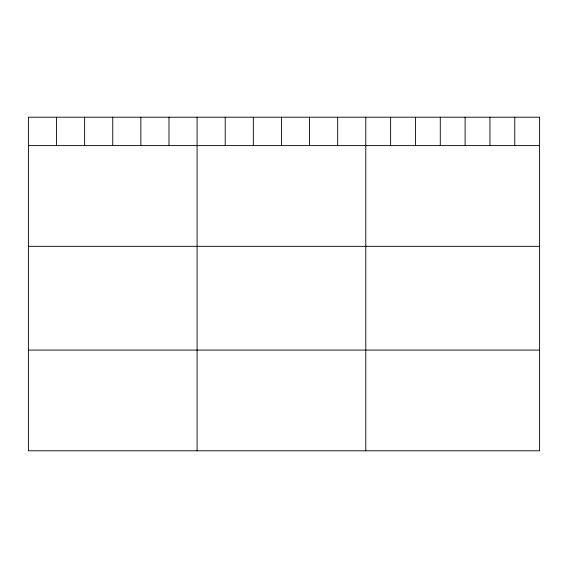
<?xml version="1.0" encoding="UTF-8"?>
<svg xmlns="http://www.w3.org/2000/svg" width="568" height="568" viewBox="0 0 568 568"><rect width="100%" height="100%" fill="white"/><g stroke="black" fill="none" stroke-linecap="round" stroke-linejoin="round"><path stroke-width="0.85" d="M28.4 145.607L539.6 145.607M28.4 246.32L539.6 246.32M28.4 350.087L539.6 350.087M514.771 117.207L514.771 145.607M489.943 117.207L489.943 145.607M465.114 117.207L465.114 145.607M440.278 117.207L440.278 145.607M415.449 117.207L415.449 145.607M390.621 117.207L390.621 145.607M365.792 117.207L365.792 450.793M337.676 117.207L337.676 145.607M309.56 117.207L309.56 145.607M281.444 117.207L281.444 145.607M253.328 117.207L253.328 145.607M225.212 117.207L225.212 145.607M197.096 117.207L197.096 450.793M168.98 117.207L168.98 145.607M140.864 117.207L140.864 145.607M112.748 117.207L112.748 145.607M84.632 117.207L84.632 145.607M56.516 117.207L56.516 145.607M539.6 117.207L28.4 117.207L28.4 450.793L539.6 450.793L539.6 117.207"/></g></svg>
